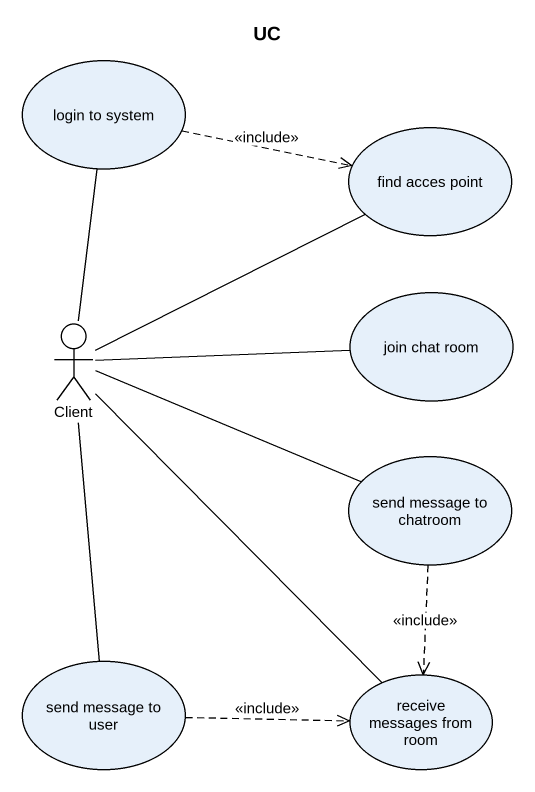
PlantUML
@startuml
title UC
usecase "login to system" as login_to_system
usecase "find acces point" as find_acces_point
actor Client
usecase "join chat room" as join_chat_room
usecase "send message to chatroom" as send_message_to_chatroom
usecase "send message to user" as send_message_to_user
usecase "receive messages from room" as receive_messages_from_room
login_to_system .right.> find_acces_point : <<include>>
Client -up- login_to_system
Client -right- find_acces_point
Client -right- join_chat_room
Client -right- send_message_to_chatroom
Client -- send_message_to_user
Client -- receive_messages_from_room
send_message_to_chatroom ..> receive_messages_from_room : <<include>>
send_message_to_user .right.> receive_messages_from_room : <<include>>
@enduml
